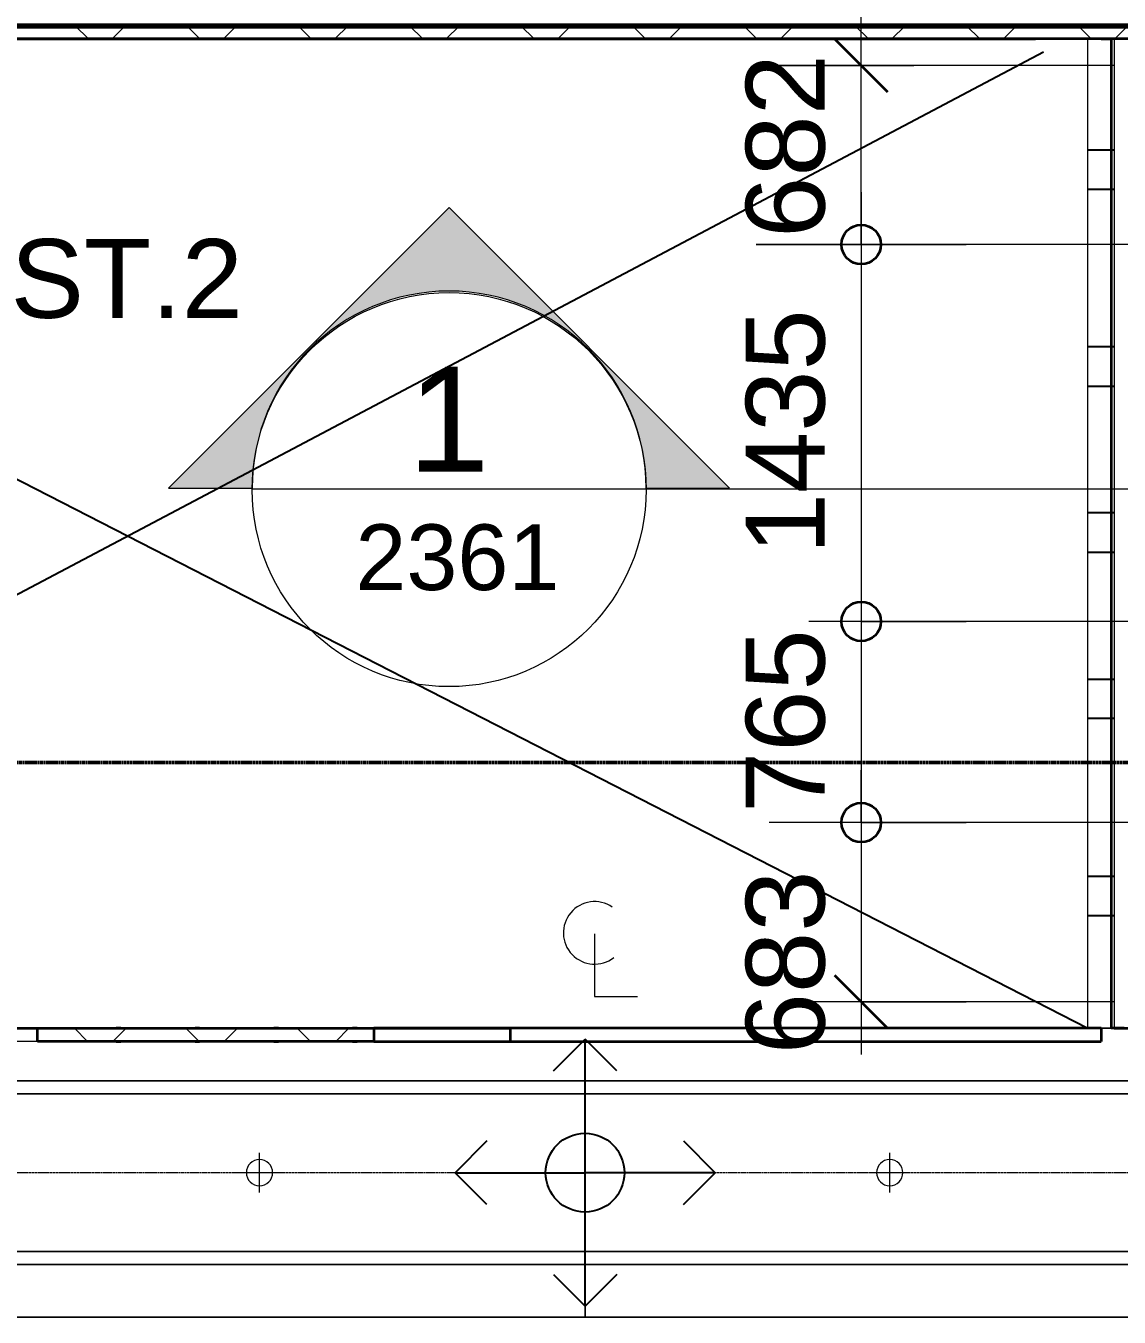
# Model space of a CAD drawing. Header units: millimetres. Extents: x -853228 to -774636, y -17776 to 22455.
# Drawn here: x -798112 to -793948, y 3029 to 7944 of the extents above; entities that cross this region are included whole.
import ezdxf

# ---------------------------------------------------------------- set-up
doc = ezdxf.new("R2010")
doc.units = ezdxf.units.MM
doc.linetypes.add('DPA_Grid _ Level 100', pattern=[10, 5.5, -1.6, 1.3, -1.6])
doc.linetypes.add('DPA_Hidden 50', pattern=[3, 2, -1])
for name, color, linetype, lineweight in [('_ _ A-DETL-OPENING', 1, 'Continuous', 25), ('A-ANNO-DIMS', 1, 'Continuous', 9), ('A-ANNO-DIMS-100', 1, 'Continuous', 9), ('A-ANNO-NOTE', 3, 'Continuous', 25), ('A-CLNG', 2, 'Continuous', 9), ('A-CLNG-PATT', 2, 'Continuous', 9), ('A-DETL', 1, 'Continuous', 70), ('A-DETL-GENF', 2, 'Continuous', 35), ('A-FLOR-E', 2, 'Continuous', 35), ('A-GLAZ-CURT', 2, 'Continuous', 9), ('A-WALL', 5, 'Continuous', 35), ('A-WALL-FNSH', 2, 'Continuous', 35), ('A-WALL-PATT', 1, 'Continuous', 35), ('E-LITE-EQPM', 2, 'Continuous', 35), ('G-ANNO-SECL', 3, 'Continuous', 9), ('I-WALL-E', 2, 'Continuous', 35), ('S-GRID', 251, 'Continuous', 9), ('S-STRS-IDEN', 3, 'Continuous', 25), ('S-STRS-MBND', 2, 'Continuous', 35), ('WALL-E', 2, 'Continuous', 35)]:
    doc.layers.add(name, color=color, linetype=linetype, lineweight=lineweight)
doc.styles.add('Arial', font='arial.ttf', dxfattribs={"height": 400})
doc.styles.add('Arial_1', font='arial.ttf', dxfattribs={"height": 250})
doc.styles.add('Arial_2', font='arial.ttf', dxfattribs={"height": 300})
doc.dimstyles.new('DPA-DIM-3_0_C-C', dxfattribs={"dimscale": 304.8, "dimtxt": 306.07782, "dimasz": 0.492126, "dimexe": 0.656168, "dimexo": 0.0625, "dimgap": 0.164042, "dimtad": 1, "dimdec": 0, "dimzin": 0, "dimdsep": 46, "dimtxsty": 'Arial_2', "dimblk1": 'DOTBLANK', "dimblk2": 'DOTBLANK', "dimsah": 1, "dimcen": 0.09, "dimdle": 0.656168, "dimadec": 8, "dimazin": 0, "dimtfac": 1, "dimtdec": 4, "dimtix": 1, "dimtmove": 0, "dimatfit": 3, "dimfxl": 1.312336, "dimfxlon": 1, "dimtvp": 1, "dimtolj": 1, "dimtzin": 0, "dimarcsym": 2})
doc.dimstyles.new('DPA-DIM-3_0_C-T', dxfattribs={"dimscale": 304.8, "dimtxt": 306.07782, "dimasz": 0.492126, "dimexe": 0.656168, "dimexo": 0.0625, "dimgap": 0.164042, "dimtad": 0, "dimjust": 2, "dimdec": 0, "dimzin": 0, "dimdsep": 46, "dimtxsty": 'Arial_2', "dimblk1": 'DOTBLANK', "dimblk2": 'OBLIQUE', "dimsah": 1, "dimcen": 0.09, "dimdle": 0.656168, "dimadec": 8, "dimazin": 0, "dimtfac": 1, "dimtdec": 4, "dimtix": 1, "dimtmove": 2, "dimatfit": 3, "dimfxl": 1.312336, "dimfxlon": 1, "dimtvp": 1, "dimtolj": 1, "dimtzin": 0, "dimarcsym": 2})
pattern_1 = [(45, (0, 0), (-212.13203, 212.13203), []), (135, (0, 0), (-212.13203, -212.13203), [])]

# ---------------------------------------------------------------- blocks, each defined once
blk = doc.blocks.new('Ceilings 45 - Ceilings 45-4377564-4281-01 ENLARGED LOWER PLATFORM LEVEL - REFLECTED CEILING PLAN - SHEET 2')
at = {"layer": 'A-CLNG'}
for p, q in [((-794218.2, 4128.8), (-800507.3, 4128.8)), ((-800507.3, 4079), (-798067.4, 4079))]:
    blk.add_line(p, q, dxfattribs=at)
blk = doc.blocks.new('System Panel - DPA-AR_Metal Ceiling Rectangular Panel-V33-4281-01 ENLARGED LOWER PLATFORM LEVEL - REFLECTED CEILING PLAN - SHEET 2')
at = {"layer": 'A-GLAZ-CURT'}
for p, q in [((-796267.4, 4129), (-798382.4, 4129)), ((-798382.4, 3929), (-798382.4, 4129)), ((-798382.4, 4129), (-796267.4, 4129)), ((-798382.4, 4079), (-798382.4, 3929)), ((-795982.4, 3929), (-795982.4, 4078.8)), ((-795982.4, 4078.8), (-795982.4, 3929)), ((-798382.4, 3929), (-795982.4, 3929)), ((-795982.4, 3929), (-798382.4, 3929))]:
    blk.add_line(p, q, dxfattribs=at)
blk = doc.blocks.new('System Panel - DPA-AR_Metal Ceiling Rectangular Panel-V34-4281-01 ENLARGED LOWER PLATFORM LEVEL - REFLECTED CEILING PLAN - SHEET 2')
at = {"layer": 'A-GLAZ-CURT'}
for p, q in [((-793582.4, 4129), (-793967.4, 4129)), ((-793967.4, 4129), (-793582.4, 4129)), ((-793582.4, 3929), (-793582.4, 4129)), ((-793582.4, 4129), (-793582.4, 3929)), ((-795982.4, 4078.8), (-795982.4, 3929)), ((-795982.4, 3929), (-795982.4, 4078.8)), ((-795982.4, 3929), (-793582.4, 3929)), ((-793582.4, 3929), (-795982.4, 3929))]:
    blk.add_line(p, q, dxfattribs=at)
blk = doc.blocks.new('System Panel - DPA-AR_Metal Ceiling Rectangular Panel-V15-4281-01 ENLARGED LOWER PLATFORM LEVEL - REFLECTED CEILING PLAN - SHEET 2')
at = {"layer": 'A-GLAZ-CURT'}
for p, q in [((-816382.4, 4129), (-818782.4, 4129)), ((-818782.4, 4129), (-818782.4, 3929)), ((-818782.4, 3929), (-818782.4, 4129)), ((-818782.4, 4129), (-816382.4, 4129)), ((-816382.4, 3929), (-816382.4, 4129)), ((-816382.4, 4129), (-816382.4, 3929)), ((-818782.4, 3929), (-816382.4, 3929)), ((-816382.4, 3929), (-818782.4, 3929))]:
    blk.add_line(p, q, dxfattribs=at)
blk = doc.blocks.new('System Panel - DPA-AR_Metal Ceiling Rectangular Panel-13139299-4281-01 ENLARGED LOWER PLATFORM LEVEL - REFLECTED CEILING PLAN - SHEET 2')
at = {"layer": 'A-GLAZ-CURT'}
for p, q in [((-818782.4, 3879), (-821182.4, 3879)), ((-821182.4, 3879), (-821182.4, 3279)), ((-821182.4, 3279), (-821182.4, 3879)), ((-821182.4, 3879), (-818782.4, 3879)), ((-818782.4, 3279), (-818782.4, 3879)), ((-818782.4, 3879), (-818782.4, 3279)), ((-821182.4, 3279), (-818782.4, 3279)), ((-818782.4, 3279), (-821182.4, 3279))]:
    blk.add_line(p, q, dxfattribs=at)
blk = doc.blocks.new('LGF_DL_SAA_LowPower_DL1a - LGF_DL_SAA_LowPower_DL1a-8832329-4281-01 ENLARGED LOWER PLATFORM LEVEL - REFLECTED CEILING PLAN - SHEET 2')
at = {"layer": 'A-DETL-GENF', "lineweight": 9}
for p, q in [((0, 75), (0, -75)), ((72.5, 0), (-72.5, 0))]:
    blk.add_line(p, q, dxfattribs=at)
blk.add_circle((0, 0), 50, dxfattribs=at)
blk = doc.blocks.new('DIMBLOCK54-4281-01 ENLARGED LOWER PLATFORM LEVEL - REFLECTED CEILING PLAN - SHEET 2')
at = {"layer": 'A-ANNO-DIMS-100'}
for p, q in [((-794930.6, 7311.5), (-794930.6, 5676.9)), ((-794530.6, 7111.5), (-795130.6, 7111.5)), ((-794930.6, 7111.5), (-794530.6, 7111.5)), ((-794530.6, 5676.9), (-795130.6, 5676.9)), ((-794930.6, 5676.9), (-794530.6, 5676.9))]:
    blk.add_line(p, q, dxfattribs=at)
at = {"layer": 'A-ANNO-DIMS-100', "lineweight": 35}
for centre in [(-794930.6, 7111.5), (-794930.6, 5676.9)]:
    blk.add_circle(centre, 75, dxfattribs=at)
at = {"layer": 'A-ANNO-DIMS-100', "color": 0, "insert": (-795370.1, 5932.7), "char_height": 300, "width": 1107.531, "attachment_point": 1, "rotation": 90, "line_spacing_factor": 0.941778, "style": 'Arial_2'}
blk.add_mtext('1435', dxfattribs=at)
blk = doc.blocks.new('_DotBlank')
at = {"color": 0, "linetype": 'ByBlock', "lineweight": -2}
blk.add_line((-0.5, 0), (-1, 0), dxfattribs=at)
blk.add_circle((0, 0), 0.5, dxfattribs=at)
blk = doc.blocks.new('DIMBLOCK55-4281-01 ENLARGED LOWER PLATFORM LEVEL - REFLECTED CEILING PLAN - SHEET 2')
at = {"layer": 'A-ANNO-DIMS-100'}
for p, q in [((-794530.6, 5676.9), (-795130.6, 5676.9)), ((-794930.6, 5676.9), (-794930.6, 4711.5)), ((-794930.6, 5676.9), (-794530.6, 5676.9)), ((-794530.6, 4911.5), (-795130.6, 4911.5)), ((-794930.6, 4911.5), (-794530.6, 4911.5))]:
    blk.add_line(p, q, dxfattribs=at)
at = {"layer": 'A-ANNO-DIMS-100', "lineweight": 35}
for centre in [(-794930.6, 5676.9), (-794930.6, 4911.5)]:
    blk.add_circle(centre, 75, dxfattribs=at)
at = {"layer": 'A-ANNO-DIMS-100', "color": 0, "insert": (-795370.1, 4948.1), "char_height": 300, "width": 830.648, "attachment_point": 1, "rotation": 90, "line_spacing_factor": 0.941778, "style": 'Arial_2'}
blk.add_mtext('765', dxfattribs=at)
blk = doc.blocks.new('DIMBLOCK56-4281-01 ENLARGED LOWER PLATFORM LEVEL - REFLECTED CEILING PLAN - SHEET 2')
at = {"layer": 'A-ANNO-DIMS-100'}
for p, q in [((-795330.6, 7111.5), (-794730.6, 7111.5)), ((-794930.6, 7111.5), (-795330.6, 7111.5)), ((-794930.6, 7111.5), (-795330.6, 7111.5)), ((-794930.6, 7111.5), (-794930.6, 6911.5)), ((-794930.6, 7111.5), (-794730.6, 7111.5))]:
    blk.add_line(p, q, dxfattribs=at)
at = {"layer": 'A-ANNO-DIMS-100', "lineweight": 35}
blk.add_circle((-794930.6, 7111.5), 75, dxfattribs=at)
blk = doc.blocks.new('_None')
blk = doc.blocks.new('_Oblique')
at = {"color": 0, "linetype": 'ByBlock', "lineweight": -2}
blk.add_line((-0.5, -0.5), (0.5, 0.5), dxfattribs=at)
blk = doc.blocks.new('DIMBLOCK57-4281-01 ENLARGED LOWER PLATFORM LEVEL - REFLECTED CEILING PLAN - SHEET 2')
at = {"layer": 'A-ANNO-DIMS-100'}
for p, q in [((-794930.6, 7111.5), (-794930.6, 7993.4)), ((-795330.6, 7793.4), (-794730.6, 7793.4)), ((-794930.6, 7793.4), (-795330.6, 7793.4)), ((-795330.6, 7111.5), (-794730.6, 7111.5)), ((-794930.6, 7111.5), (-795330.6, 7111.5))]:
    blk.add_line(p, q, dxfattribs=at)
at = {"layer": 'A-ANNO-DIMS-100', "lineweight": 35}
for q in [(-795030.6, 7893.4), (-794830.6, 7693.4)]:
    blk.add_line((-794930.6, 7793.4), q, dxfattribs=at)
at = {"layer": 'A-ANNO-DIMS-100', "color": 0, "insert": (-795370.1, 7137.1), "char_height": 300, "width": 830.648, "attachment_point": 1, "rotation": 90, "line_spacing_factor": 0.941778, "style": 'Arial_2'}
blk.add_mtext('682', dxfattribs=at)
blk = doc.blocks.new('DIMBLOCK58-4281-01 ENLARGED LOWER PLATFORM LEVEL - REFLECTED CEILING PLAN - SHEET 2')
at = {"layer": 'A-ANNO-DIMS-100'}
for p, q in [((-794930.6, 4911.5), (-794930.6, 5111.5)), ((-794530.6, 4911.5), (-795130.6, 4911.5)), ((-794930.6, 4911.5), (-795130.6, 4911.5)), ((-794930.6, 4911.5), (-794530.6, 4911.5)), ((-794930.6, 4911.5), (-794530.6, 4911.5))]:
    blk.add_line(p, q, dxfattribs=at)
at = {"layer": 'A-ANNO-DIMS-100', "lineweight": 35}
blk.add_circle((-794930.6, 4911.5), 75, dxfattribs=at)
blk = doc.blocks.new('DIMBLOCK59-4281-01 ENLARGED LOWER PLATFORM LEVEL - REFLECTED CEILING PLAN - SHEET 2')
at = {"layer": 'A-ANNO-DIMS-100'}
for p, q in [((-794530.6, 4911.5), (-795130.6, 4911.5)), ((-794930.6, 4911.5), (-794930.6, 4029)), ((-794930.6, 4911.5), (-794530.6, 4911.5)), ((-794530.6, 4229), (-795130.6, 4229)), ((-794930.6, 4229), (-794530.6, 4229))]:
    blk.add_line(p, q, dxfattribs=at)
at = {"layer": 'A-ANNO-DIMS-100', "lineweight": 35}
for q in [(-795030.6, 4329), (-794830.6, 4129)]:
    blk.add_line((-794930.6, 4229), q, dxfattribs=at)
at = {"layer": 'A-ANNO-DIMS-100', "color": 0, "insert": (-795370.1, 4029.7), "char_height": 300, "width": 830.648, "attachment_point": 1, "rotation": 90, "line_spacing_factor": 0.941778, "style": 'Arial_2'}
blk.add_mtext('683', dxfattribs=at)
blk = doc.blocks.new('M_Centreline - Centreline-12570908-4281-01 ENLARGED LOWER PLATFORM LEVEL - REFLECTED CEILING PLAN - SHEET 2')
at = {"layer": 'A-ANNO-NOTE', "lineweight": 18}
for p, q in [((-0.011, 0.592), (-0.011, -1.789)), ((-0.011, -1.789), (1.619, -1.789))]:
    blk.add_line(p, q, dxfattribs=at)
blk.add_arc((-0.011, 0.627), 1.191, 55.7755, 308.0372, dxfattribs=at)
blk = doc.blocks.new('DPA_AN_Setting out - Center-8732820-4281-01 ENLARGED LOWER PLATFORM LEVEL - REFLECTED CEILING PLAN - SHEET 2')
at = {"layer": 'A-ANNO-NOTE'}
for p, q in [((-1.206, 3.877), (0, 5.083)), ((1.206, 3.877), (0, 5.083)), ((0, 0), (0, 5.083)), ((-3.744, 1.206), (-4.95, 0)), ((3.744, 1.206), (4.95, 0)), ((-3.744, -1.206), (-4.95, 0)), ((-4.95, 0), (0, 0)), ((4.95, 0), (0, 0)), ((3.744, -1.206), (4.95, 0)), ((0, -5.083), (0, 0)), ((-1.206, -3.877), (0, -5.083)), ((1.206, -3.877), (0, -5.083))]:
    blk.add_line(p, q, dxfattribs=at)
blk.add_circle((0, 0), 1.5, dxfattribs=at)
blk = doc.blocks.new('DPA_AN_Section Line - UP-Left-16605513-4281-01 ENLARGED LOWER PLATFORM LEVEL - REFLECTED CEILING PLAN - SHEET 2')
at = {"layer": 'A-ANNO-NOTE', "lineweight": 9}
h = blk.add_hatch(color=256, dxfattribs=at)
edge = h.paths.add_edge_path()
edge.add_line((-7.5, 0.028), (-10.682, 0.028))
edge.add_line((-10.682, 0.028), (0, 10.71))
edge.add_line((0, 10.71), (10.682, 0.028))
edge.add_line((10.682, 0.028), (7.5, 0.028))
edge.add_arc((0, 0.028), 7.5, 0, 180)
at = {"layer": 'A-ANNO-NOTE', "lineweight": 18}
for p, q in [((0, 10.71), (-10.682, 0.028)), ((10.682, 0.028), (0, 10.71)), ((-10.682, 0.028), (-7.5, 0.028)), ((7.5, 0.028), (10.682, 0.028)), ((-7.5, 0), (7.5, 0))]:
    blk.add_line(p, q, dxfattribs=at)
at = {"layer": 'A-ANNO-NOTE', "lineweight": 9}
blk.add_line((7.5, 0), (200, 0), dxfattribs=at)
at = {"layer": 'A-ANNO-NOTE', "lineweight": 18}
blk.add_circle((0, -0.028), 7.5, dxfattribs=at)
blk.add_arc((0, 0.028), 7.5, 0, 180, dxfattribs=at)

msp = doc.modelspace()

# ---------------------------------------------------------------- hatches: boundary and pattern name
at = {"layer": 'A-CLNG-PATT', "lineweight": 25}
h = msp.add_hatch(dxfattribs=at)
h.set_pattern_fill('FP_5', color=256, style=0, pattern_type=2)
h.set_pattern_definition([(180, (-1534658, 786583), (-5e-13, -4414), [3600, 0]), (0, (-1538258, 785983), (0, -4414), [3600, 0]), (90, (-1534658, 785083), (3600, -2e-13), [4414, 0]), (90, (-1538258, 785083), (3600, -2e-13), [4414, 0]), (180, (-1534658, 787215), (-5e-13, -4414), [3600, 0]), (0, (-1538258, 786733), (0, -4414), [3600, 0]), (180, (-1534658, 787365), (-5e-13, -4414), [3600, 0]), (0, (-1538258, 785233), (0, -4414), [3600, 0]), (0, (-1538258, 785833), (0, -4414), [3600, 0]), (180, (-1534658, 787847), (-5e-13, -4414), [3600, 0]), (180, (-1534658, 787997), (-5e-13, -4414), [3600, 0]), (180, (-1534658, 789347), (-5e-13, -4414), [3600, 0]), (0, (-1538258, 788747), (0, -4414), [3600, 0]), (0, (-1538258, 788597), (0, -4414), [3600, 0])])
h.paths.add_polyline_path([(-796267.4, 4128.8), (-793967.4, 4129), (-793967.4, 7894), (-794067.6, 7894), (-794067.6, 4129), (-796267.4, 4129)])
at = {"layer": 'A-WALL-PATT', "lineweight": 9}
h = msp.add_hatch(dxfattribs=at)
h.set_pattern_fill('FP_3', color=256, style=0, pattern_type=2)
h.set_pattern_definition(pattern_1)
h.paths.add_polyline_path([(-786132.4, 7894), (-786132.4, 7944), (-801317.4, 7944), (-801317.4, 7894), (-786496.6, 7894)])
h = msp.add_hatch(dxfattribs=at)
h.set_pattern_fill('FP_3', color=256, style=0, pattern_type=2)
h.set_pattern_definition(pattern_1)
h.paths.add_polyline_path([(-798067.4, 4078.8), (-796787, 4078.8), (-796787, 4128.8), (-798067.4, 4128.8)])

# ---------------------------------------------------------------- linework, layer by layer
at = {"layer": '_ _ A-DETL-OPENING'}
for p, q in [((-801317.6, 7843.8), (-794067.6, 4129)), ((-794236.7, 7843.8), (-801267.6, 4128.8))]:
    msp.add_line(p, q, dxfattribs=at)
at = {"layer": 'A-CLNG'}
for p, q in [((-796267.4, 7894), (-799157.4, 7894)), ((-799157.4, 7894), (-796267.4, 7894)), ((-793979.2, 7894), (-796267.4, 7894)), ((-796267.4, 7894), (-793967.4, 7894)), ((-793967.4, 7894), (-793967.4, 4128.8)), ((-796787, 4129), (-796887, 4129)), ((-796267.4, 4129), (-796787, 4129)), ((-796267.4, 4128.8), (-793967.4, 4128.8)), ((-793967.4, 4128.8), (-796267.4, 4128.8))]:
    msp.add_line(p, q, dxfattribs=at)
at = {"layer": 'A-DETL', "lineweight": 9}
for p, q in [((-794067.6, 7894), (-801267.6, 7894)), ((-794067.6, 4129), (-794067.6, 7894)), ((-801267.6, 4129), (-794067.6, 4129))]:
    msp.add_line(p, q, dxfattribs=at)
at = {"layer": 'A-DETL', "color": 55, "linetype": 'DPA_Hidden 50', "lineweight": 9}
for p, q in [((-793967.4, 7793.4), (-795186.4, 7793.4)), ((-779697.4, 7111.5), (-795282.4, 7111.5)), ((-783082.4, 5676.9), (-794922.4, 5676.9)), ((-779697.4, 4911.5), (-795282.4, 4911.5)), ((-793967.4, 4229), (-795086.4, 4229))]:
    msp.add_line(p, q, dxfattribs=at)
at = {"layer": 'A-FLOR-E'}
for p, q in [((-794267.4, 7944), (-801317.4, 7944)), ((-801317.4, 7944), (-794267.4, 7944)), ((-792446.8, 7944), (-794217.4, 7944)), ((-794217.4, 7944), (-792446.8, 7944))]:
    msp.add_line(p, q, dxfattribs=at)
at = {"layer": 'A-WALL', "color": 7, "lineweight": 70}
msp.add_line((-801267.4, 7944), (-786132.4, 7944), dxfattribs=at)
at = {"layer": 'A-WALL-FNSH', "color": 250}
for p, q in [((-786132.4, 7894), (-801317.4, 7894)), ((-798067.4, 4078.8), (-798067.4, 4128.8)), ((-798067.4, 4128.8), (-796787, 4128.8)), ((-796787, 4128.8), (-796787, 4078.8)), ((-796787, 4078.8), (-798067.4, 4078.8))]:
    msp.add_line(p, q, dxfattribs=at)
at = {"layer": 'G-ANNO-SECL', "linetype": 'DPA_Grid _ Level 100', "lineweight": 50}
msp.add_line((-851364.9, 5139.9), (-777634.5, 5139.9), dxfattribs=at)
at = {"layer": 'I-WALL-E'}
for p, q in [((-796731.3, 7944), (-799681.3, 7944)), ((-795382.4, 7944), (-796731.3, 7944)), ((-794267.4, 7944), (-795382.4, 7944)), ((-799681.3, 7894), (-796731.3, 7894)), ((-796731.3, 7894), (-795382.4, 7894)), ((-795382.4, 7894), (-794267.4, 7894))]:
    msp.add_line(p, q, dxfattribs=at)
at = {"layer": 'S-GRID', "linetype": 'DPA_Grid _ Level 100'}
msp.add_line((-778882.4, 3579), (-851892.1, 3579), dxfattribs=at)
at = {"layer": 'S-STRS-MBND'}
for p, q in [((-796567.4, 7894), (-799267.4, 7894)), ((-796567.4, 7894), (-799267.4, 7894)), ((-794267.4, 7894), (-796567.4, 7894)), ((-798967.4, 4129), (-796267.4, 4129)), ((-793967.4, 4129), (-792446.8, 4129))]:
    msp.add_line(p, q, dxfattribs=at)
at = {"layer": 'WALL-E'}
for p, q in [((-794267.4, 7944), (-801317.4, 7944)), ((-801317.4, 7944), (-794267.4, 7944)), ((-801317.4, 7944), (-796594.5, 7944)), ((-796396.5, 7944), (-799396.5, 7944)), ((-796594.5, 7944), (-794267.4, 7944)), ((-794267.4, 7944), (-796396.5, 7944)), ((-792446.8, 7944), (-794217.4, 7944)), ((-794217.4, 7944), (-792446.8, 7944)), ((-792446.8, 7944), (-794217.4, 7944)), ((-794217.4, 7944), (-792446.8, 7944)), ((-796594.5, 7894), (-801267.4, 7894)), ((-799396.5, 7894), (-796396.5, 7894)), ((-794267.4, 7894), (-796594.5, 7894)), ((-796396.5, 7894), (-794267.4, 7894)), ((-793979.2, 7894), (-794017.4, 7894)), ((-794017.4, 7894), (-793979.2, 7894)), ((-793979.2, 7894), (-793979.2, 4129)), ((-797765.4, 4128.8), (-797767.4, 4128.8)), ((-797750.2, 4128.8), (-797764.4, 4128.8)), ((-797465.4, 4128.8), (-797467.4, 4128.8)), ((-797450.2, 4128.8), (-797464.4, 4128.8)), ((-797165.4, 4128.8), (-797167.4, 4128.8)), ((-797150.2, 4128.8), (-797164.4, 4128.8)), ((-796865.4, 4128.8), (-796867.4, 4128.8)), ((-796850.2, 4128.8), (-796864.4, 4128.8)), ((-796267.4, 4128.8), (-796787, 4128.8)), ((-796515, 4128.8), (-796516.3, 4128.8)), ((-796267.4, 4128.8), (-796267.4, 4078.8)), ((-794017.4, 4128.8), (-796267.4, 4128.8)), ((-794017.4, 4128.8), (-794017.4, 4078.8)), ((-793929.2, 4129), (-793979.2, 4129)), ((-793929.2, 4129), (-793967.4, 4129)), ((-797767.4, 4078.8), (-797765.4, 4078.8)), ((-797764.4, 4078.8), (-797750.2, 4078.8)), ((-797467.4, 4078.8), (-797465.4, 4078.8)), ((-797464.4, 4078.8), (-797450.2, 4078.8)), ((-797167.4, 4078.8), (-797165.4, 4078.8)), ((-797164.4, 4078.8), (-797150.2, 4078.8)), ((-796867.4, 4078.8), (-796865.4, 4078.8)), ((-796864.4, 4078.8), (-796850.2, 4078.8)), ((-796787, 4078.8), (-796267.4, 4078.8)), ((-796516.3, 4078.8), (-796515, 4078.8)), ((-796267.4, 4078.8), (-794017.4, 4078.8))]:
    msp.add_line(p, q, dxfattribs=at)

# ---------------------------------------------------------------- block references
at = {"layer": 'A-ANNO-NOTE', "xscale": 100, "yscale": 100, "zscale": 100}
for name, p in [('DPA_AN_Section Line - UP-Left-16605513-4281-01 ENLARGED LOWER PLATFORM LEVEL - REFLECTED CEILING PLAN - SHEET 2', (-796500, 6181.7)), ('M_Centreline - Centreline-12570908-4281-01 ENLARGED LOWER PLATFORM LEVEL - REFLECTED CEILING PLAN - SHEET 2', (-795944.6, 4429)), ('DPA_AN_Setting out - Center-8732820-4281-01 ENLARGED LOWER PLATFORM LEVEL - REFLECTED CEILING PLAN - SHEET 2', (-795982.4, 3579))]:
    msp.add_blockref(name, p, dxfattribs=at)
at = {"layer": 'A-CLNG'}
msp.add_blockref('Ceilings 45 - Ceilings 45-4377564-4281-01 ENLARGED LOWER PLATFORM LEVEL - REFLECTED CEILING PLAN - SHEET 2', (0, 0), dxfattribs=at)
at = {"layer": 'A-GLAZ-CURT'}
for name, p in [('System Panel - DPA-AR_Metal Ceiling Rectangular Panel-V33-4281-01 ENLARGED LOWER PLATFORM LEVEL - REFLECTED CEILING PLAN - SHEET 2', (0, 0)), ('System Panel - DPA-AR_Metal Ceiling Rectangular Panel-V34-4281-01 ENLARGED LOWER PLATFORM LEVEL - REFLECTED CEILING PLAN - SHEET 2', (0, 0)), ('System Panel - DPA-AR_Metal Ceiling Rectangular Panel-13139299-4281-01 ENLARGED LOWER PLATFORM LEVEL - REFLECTED CEILING PLAN - SHEET 2', (22800, 0)), ('System Panel - DPA-AR_Metal Ceiling Rectangular Panel-13139299-4281-01 ENLARGED LOWER PLATFORM LEVEL - REFLECTED CEILING PLAN - SHEET 2', (25200, 0)), ('System Panel - DPA-AR_Metal Ceiling Rectangular Panel-V15-4281-01 ENLARGED LOWER PLATFORM LEVEL - REFLECTED CEILING PLAN - SHEET 2', (20400, -900)), ('System Panel - DPA-AR_Metal Ceiling Rectangular Panel-V15-4281-01 ENLARGED LOWER PLATFORM LEVEL - REFLECTED CEILING PLAN - SHEET 2', (22800, -900))]:
    msp.add_blockref(name, p, dxfattribs=at)
at = {"layer": 'E-LITE-EQPM', "extrusion": (0, 0, -1), "rotation": 180}
for p in [(797221.9, 3579), (794821.9, 3579)]:
    msp.add_blockref('LGF_DL_SAA_LowPower_DL1a - LGF_DL_SAA_LowPower_DL1a-8832329-4281-01 ENLARGED LOWER PLATFORM LEVEL - REFLECTED CEILING PLAN - SHEET 2', p, dxfattribs=at)

# ---------------------------------------------------------------- texts
at = {"layer": 'A-ANNO-NOTE', "lineweight": 9, "attachment_point": 1}
for s, insert, char_height, width, style in [('1', (-796657.3, 6646.9), 400, 376.793, 'Arial'), ('2361', (-796856.9, 6046.5), 250, 929.957, 'Arial_1')]:
    msp.add_mtext(s, dxfattribs=dict(at, insert=insert, char_height=char_height, width=width, style=style))
at = {"layer": 'S-STRS-IDEN', "lineweight": 9, "insert": (-798170, 7132.5), "char_height": 300, "width": 1098.312, "attachment_point": 1, "style": 'Arial_2'}
msp.add_mtext('ST.2', dxfattribs=at)

# ---------------------------------------------------------------- dimensions: what is measured, and where the dimension line sits
at = {"layer": 'A-ANNO-DIMS'}
for base, p1, p2, override, picture, middle in [((-794930.6, 7793.4), (-795330.6, 7111.5), (-795330.6, 7793.4), {"dimpost": '<>', "dimfxl": 681.865223}, 'DIMBLOCK57-4281-01 ENLARGED LOWER PLATFORM LEVEL - REFLECTED CEILING PLAN - SHEET 2', (-795170.1, 7552.4)), ((-794930.59, 4229.0178), (-794530.59, 4911.521), (-794530.59, 4229.0178), {"dimpost": '<>', "dimfxl": 682.503242}, 'DIMBLOCK59-4281-01 ENLARGED LOWER PLATFORM LEVEL - REFLECTED CEILING PLAN - SHEET 2', (-795170.0589, 4444.9827))]:
    dim = msp.add_linear_dim(base=base, p1=p1, p2=p2, angle=90, dimstyle='DPA-DIM-3_0_C-T', override=override, dxfattribs=at)
    dim.commit()
    dim.dimension.update_dxf_attribs({"geometry": picture, "text_midpoint": middle, "dimtype": 160, "text_rotation": 90})
for base, p1, p2, override, picture, middle in [((-794930.6, 5676.9), (-794530.6, 7111.5), (-794530.6, 5676.9), {"dimpost": '<>', "dimfxl": 1434.63465}, 'DIMBLOCK54-4281-01 ENLARGED LOWER PLATFORM LEVEL - REFLECTED CEILING PLAN - SHEET 2', (-795133.9, 6394.2)), ((-794930.6, 4911.5), (-794530.6, 5676.9), (-794530.6, 4911.5), {"dimpost": '<>', "dimfxl": 765.36535}, 'DIMBLOCK55-4281-01 ENLARGED LOWER PLATFORM LEVEL - REFLECTED CEILING PLAN - SHEET 2', (-795133.8, 5294.2))]:
    dim = msp.add_linear_dim(base=base, p1=p1, p2=p2, angle=90, dimstyle='DPA-DIM-3_0_C-C', override=override, dxfattribs=at)
    dim.commit()
    dim.dimension.update_dxf_attribs({"geometry": picture, "text_midpoint": middle})
for base, p1, p2, picture, middle in [((-794930.6, 7111.5), (-795072, 7111.5), (-795072, 7111.5), 'DIMBLOCK56-4281-01 ENLARGED LOWER PLATFORM LEVEL - REFLECTED CEILING PLAN - SHEET 2', (-794930.6, 7111.5)), ((-794930.6, 4911.5), (-794789.2, 4911.5), (-794789.2, 4911.5), 'DIMBLOCK58-4281-01 ENLARGED LOWER PLATFORM LEVEL - REFLECTED CEILING PLAN - SHEET 2', (-794930.6, 4911.5))]:
    dim = msp.add_linear_dim(base=base, p1=p1, p2=p2, angle=90, text=' ', dimstyle='DPA-DIM-3_0_C-T', override={"dimpost": '<>', "dimblk": 'None', "dimse1": 1, "dimse2": 1, "dimsd1": 1, "dimsd2": 1, "dimfxl": 0}, dxfattribs=at)
    dim.commit()
    dim.dimension.update_dxf_attribs({"geometry": picture, "text_midpoint": middle})

doc.saveas('drawing.dxf')
